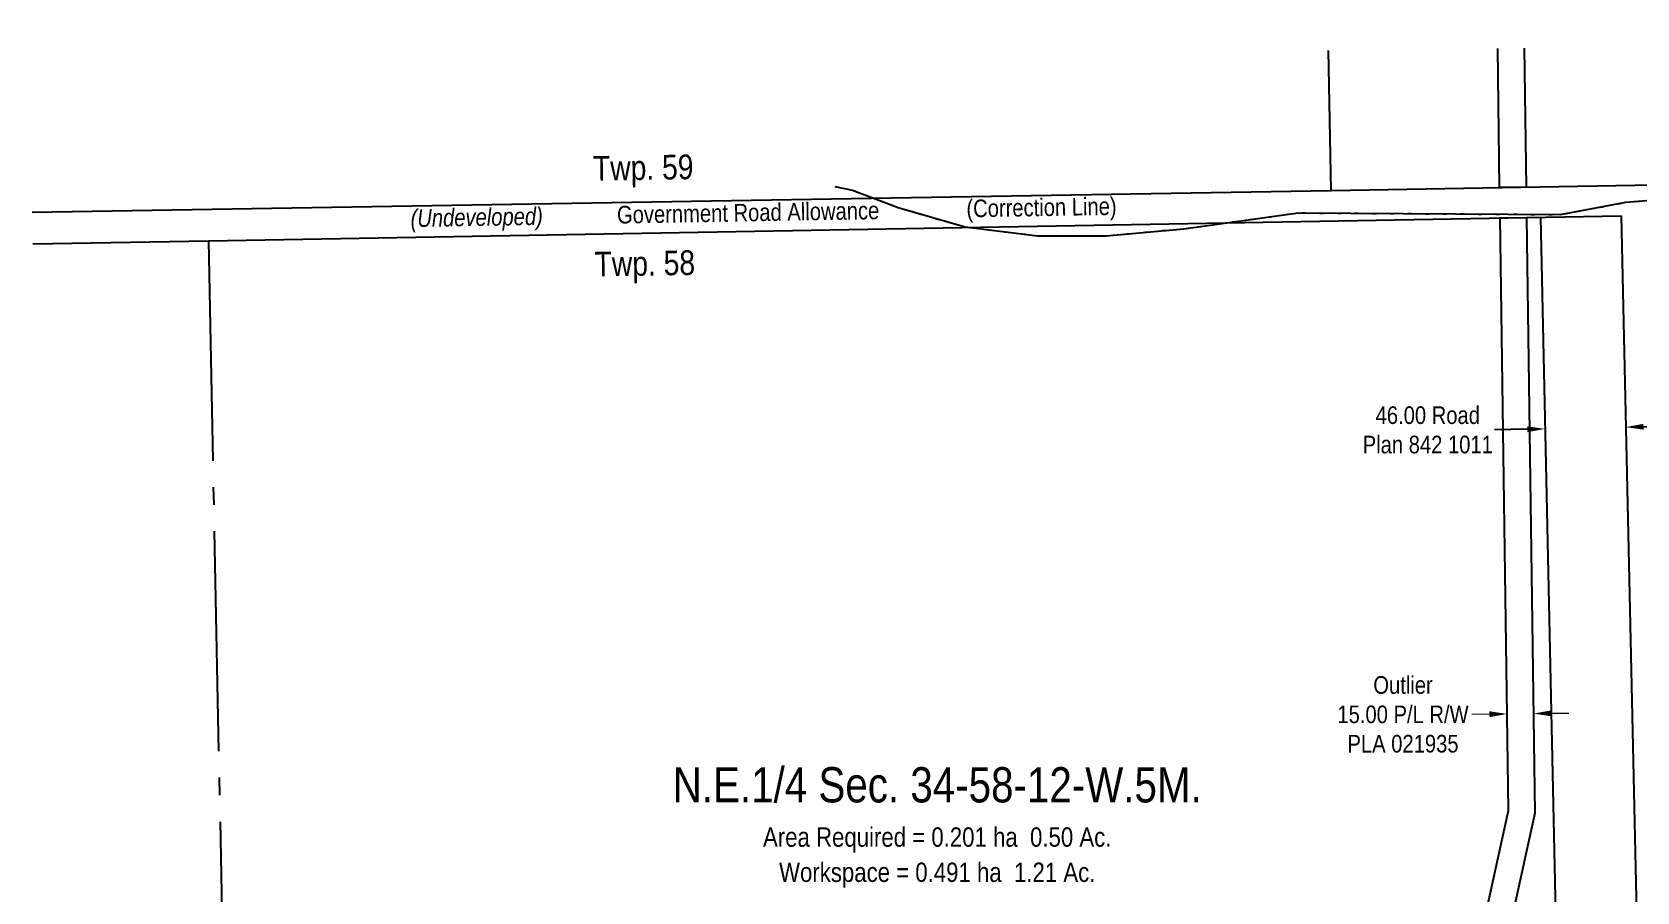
# Model space of a CAD drawing. Extents: x 583467 to 586907, y 5990577 to 5992825.
# Drawn here: x 585067 to 585978, y 5991150 to 5991638 of the extents above; entities that cross this region are included whole.
import ezdxf
from ezdxf.enums import TextEntityAlignment as Align

# ---------------------------------------------------------------- set-up
doc = ezdxf.new("R2010")
doc.units = 0
doc.header["$LTSCALE"] = 5
doc.header["$PDSIZE"] = 0.5
doc.linetypes.add('foc-QUARTERLINE', pattern=[33, 25, -3, 2, -3])
doc.linetypes.add('foc-WHEELTRACKS', pattern=[2, 0.4, -1.6])
doc.layers.get('Defpoints').update_dxf_attribs({"color": 9})
for name, color, linetype in [('C-RW', 13, 'Continuous'), ('C-SYMBOL', 7, 'Continuous'), ('D-TXT', 6, 'Continuous'), ('L-AREAREQUIRED', 7, 'Continuous'), ('L-AREAWORK', 5, 'Continuous'), ('L-QSEC', 8, 'foc-QUARTERLINE'), ('L-ROAD-T', 7, 'Continuous'), ('L-SEC', 7, 'Continuous'), ('L-TITLEDB', 4, 'Continuous'), ('L-TITLEDB-T', 4, 'Continuous'), ('T-WATER-P3', 160, 'foc-WHEELTRACKS')]:
    doc.layers.add(name, color=color, linetype=linetype)
doc.layers.add('C-RW-T', color=13, linetype='Continuous', lineweight=9)
doc.layers.add('T-TEXT', color=48, linetype='Continuous', lineweight=18)
doc.styles.add('100L', font='ARIALN.TTF', dxfattribs={"height": 11})
doc.styles.add('175L', font='ARIALN.TTF', dxfattribs={"height": 20})
doc.styles.add('80CG', font='ARIALN.TTF', dxfattribs={"height": 10})
doc.styles.add('80L', font='ARIALN.TTF', dxfattribs={"height": 10})
doc.styles.add('80LS', font='ARIALNI.TTF', dxfattribs={"height": 10})
doc.styles.add('foc-LtypeFont', font='ARIALN.TTF', dxfattribs={"height": 7.35})
doc.linetypes.add('foc-TOPO-flowdirection-NOLINE', pattern='A,0,[">",foc-LtypeFont,S=0.3,R=0,X=0,Y=-0.945],-20,[">",foc-LtypeFont,S=0.3,R=0,X=0,Y=-0.945],0', length=20)
doc.dimstyles.new('Compass 5 000', dxfattribs={"dimscale": 5, "dimtxt": 9, "dimasz": 2, "dimexe": 0.2, "dimexo": 0.0625, "dimgap": 0.5, "dimtad": 0, "dimtih": 1, "dimtoh": 1, "dimzin": 0, "dimdsep": 46, "dimtxsty": '80CG', "dimcen": 0.1, "dimse1": 1, "dimse2": 1, "dimclrd": 256, "dimclrt": 256, "dimaunit": 1, "dimadec": 4, "dimazin": 0, "dimtfac": 0.06, "dimtofl": 0, "dimtmove": 0, "dimatfit": 1, "dimfxl": 0.2, "dimtolj": 1, "dimtzin": 0, "dimlwd": -1, "dimarcsym": 0})

# ---------------------------------------------------------------- blocks, each defined once
blk = doc.blocks.new('*D36')
at = {"layer": 'C-RW-T', "transparency": 16777216}
for p, q in [((585894.26, 5991250.88), (585884.26, 5991250.74)), ((585929.25, 5991251.39), (585939.25, 5991251.53))]:
    blk.add_line(p, q, dxfattribs=at)
for points in [[(585929.23, 5991253.05), (585929.28, 5991249.72), (585919.25, 5991251.24)], [(585894.23, 5991252.55), (585894.28, 5991249.22), (585904.25, 5991251.03)]]:
    blk.add_solid(points, dxfattribs=at)
at = {"layer": 'Defpoints', "color": 0, "transparency": 16777216}
for p in [(585904.12, 5991260.42), (585919.12, 5991260.63), (585904.25, 5991251.03)]:
    blk.add_point(p, dxfattribs=at)
at = {"layer": 'C-RW-T', "transparency": 16777216, "insert": (585845.17, 5991250.74), "char_height": 10, "attachment_point": 5, "style": '80CG'}
blk.add_mtext('\\A1;Outlier\\P15.00 P/L R/W\\PPLA 021935', dxfattribs=at)
blk = doc.blocks.new('*D53')
at = {"layer": 'Defpoints', "color": 0, "transparency": 16777216}
for p in [(585925.73, 5991412.94), (585925.73, 5991412.83), (585971.7, 5991413.83)]:
    blk.add_point(p, dxfattribs=at)
at = {"layer": 'L-TITLEDB-T', "transparency": 16777216}
for p, q in [((585915.73, 5991412.72), (585897.18, 5991412.32)), ((585981.7, 5991414.15), (585991.69, 5991414.36))]:
    blk.add_line(p, q, dxfattribs=at)
for points in [[(585915.7, 5991414.39), (585915.77, 5991411.05), (585925.73, 5991412.94)], [(585981.66, 5991415.81), (585981.73, 5991412.48), (585971.7, 5991413.93)]]:
    blk.add_solid(points, dxfattribs=at)
at = {"layer": 'L-TITLEDB-T', "transparency": 16777216, "insert": (585859.23, 5991412.32), "char_height": 10, "attachment_point": 5, "style": '80CG'}
blk.add_mtext('\\A1;46.00 Road\\PPlan 842 1011', dxfattribs=at)

msp = doc.modelspace()

# ---------------------------------------------------------------- linework, layer by layer
at = {"layer": 'C-RW'}
for points in [[(585913.967, 5991629.234), (585915.037, 5991550.234), (585900.039, 5991549.97), (585898.968, 5991629.043)], [(585824.783, 5990614.683), (585797.558, 5990707.934), (585845.734, 5990926.404), (585905.029, 5991196.193), (585900.272, 5991532.733), (585915.27, 5991532.997), (585920.053, 5991194.678), (585860.382, 5990923.174), (585813.033, 5990708.453), (585840.311, 5990615.022)]]:
    msp.add_lwpolyline(points, dxfattribs=at)
at = {"layer": 'L-QSEC'}
msp.add_line((585166.907, 5991519.791), (585182.775, 5990730.627), dxfattribs=at)
at = {"layer": 'L-QSEC', "flags": 128}
msp.add_lwpolyline([(585804.355, 5991548.29), (585802.803, 5991627.823)], dxfattribs=at)
at = {"layer": 'L-SEC'}
msp.add_line((585969.103, 5991533.948), (585988.905, 5990618.27), dxfattribs=at)
at = {"layer": 'L-SEC', "flags": 128}
for points in [[(585066.835, 5991535.942), (585804.355, 5991548.29), (586612.065, 5991562.536)], [(585067.199, 5991518.032), (585166.907, 5991519.791), (585969.103, 5991533.948)]]:
    msp.add_lwpolyline(points, dxfattribs=at)
at = {"layer": 'L-TITLEDB'}
msp.add_line((585923.13, 5991533.137), (585942.937, 5990617.265), dxfattribs=at)
at = {"layer": 'T-WATER-P3', "flags": 128}
msp.add_lwpolyline([(585522.614, 5991550.593), (585532.615, 5991548.594), (585558.617, 5991538.596), (585596.62, 5991527.598), (585637.624, 5991522.6), (585676.628, 5991522.603), (585720.633, 5991526.607), (585785.64, 5991535.612), (585934.655, 5991534.623), (585971.659, 5991541.625), (586006.663, 5991544.627), (586221.685, 5991551.643), (586265.689, 5991548.647), (586325.695, 5991540.651), (586370.699, 5991540.653), (586511.713, 5991535.663), (586540.717, 5991541.665), (586565.72, 5991553.668), (586599.726, 5991587.671), (586625.732, 5991632.675), (586627.657, 5991638.29)], dxfattribs=at)
at = {"layer": 'T-WATER-P3', "linetype": 'foc-TOPO-flowdirection-NOLINE', "flags": 128}
msp.add_lwpolyline([(585522.614, 5991550.593), (585532.615, 5991548.594), (585558.617, 5991538.596), (585596.62, 5991527.598), (585637.624, 5991522.6), (585676.628, 5991522.603), (585720.633, 5991526.607), (585785.64, 5991535.612), (585934.655, 5991534.623), (585971.659, 5991541.625), (586006.663, 5991544.627), (586221.685, 5991551.643), (586265.689, 5991548.647), (586325.695, 5991540.651), (586370.699, 5991540.653), (586511.713, 5991535.663), (586540.717, 5991541.665), (586565.72, 5991553.668), (586599.726, 5991587.671), (586625.732, 5991632.675), (586627.657, 5991638.29)], dxfattribs=at)

# ---------------------------------------------------------------- texts
at = {"layer": 'C-SYMBOL', "color": 3, "style": '175L'}
msp.add_text('N.E.1/4 Sec. 34-58-12-W.5M.', height=19.99101, dxfattribs=at).set_placement((585580.718, 5991194.811), align=Align.BOTTOM_CENTER)
at = {"layer": 'D-TXT', "color": 3, "char_height": 14, "attachment_point": 1, "rotation": 0.959184, "style": '80L'}
for s, insert in [('Twp. 59', (585385.171, 5991567.86)), ('Twp. 58', (585386.081, 5991513.473))]:
    msp.add_mtext_dynamic_manual_height_columns(s, width=101.34984, gutter_width=47.479, heights=[0], dxfattribs=dict(at, insert=insert))
at = {"layer": 'L-AREAREQUIRED', "color": 5, "style": '100L'}
msp.add_text('Area Required = 0.201 ha  0.50 Ac.', height=10.99506, dxfattribs=at).set_placement((585580.718, 5991172.321), align=Align.BOTTOM_CENTER)
at = {"layer": 'L-AREAWORK', "color": 5, "style": '100L'}
msp.add_text('Workspace = 0.491 ha  1.21 Ac.', height=10.99506, dxfattribs=at).set_placement((585580.718, 5991152.33), align=Align.BOTTOM_CENTER)
at = {"layer": 'L-ROAD-T', "style": '80L'}
for s, p in [('(Correction Line)', (585639.915, 5991538.776)), ('Government Road Allowance', (585473.346, 5991535.796))]:
    msp.add_text(s, height=9.99551, rotation=0.9732, dxfattribs=at).set_placement(p, align=Align.MIDDLE_CENTER)
at = {"layer": 'T-TEXT', "style": '80LS'}
msp.add_text('(Undeveloped)', height=9.99551, rotation=0.9732, dxfattribs=at).set_placement((585319.25, 5991533.178), align=Align.MIDDLE_CENTER)

# ---------------------------------------------------------------- dimensions: what is measured, and where the dimension line sits
at = {"layer": 'C-RW-T'}
dim = msp.add_aligned_dim(p1=(585919.118, 5991260.631), p2=(585904.119, 5991260.416), distance=9.39, text='Outlier\\P15.00 P/L R/W\\PPLA 021935', dimstyle='Compass 5 000', dxfattribs=at)
dim.commit()
dim.dimension.update_dxf_attribs({"geometry": '*D36', "text_midpoint": (585845.17, 5991250.739)})
at = {"layer": 'L-TITLEDB-T', "color": 5}
dim = msp.add_linear_dim(base=(585925.73, 5991412.936), p1=(585971.7, 5991413.827), p2=(585925.732, 5991412.832), angle=181.238912, text='46.00 Road\\PPlan 842 1011', dimstyle='Compass 5 000', dxfattribs=at)
dim.commit()
dim.dimension.update_dxf_attribs({"geometry": '*D53', "text_midpoint": (585859.23, 5991412.318), "dimtype": 161})

doc.saveas('drawing.dxf')
